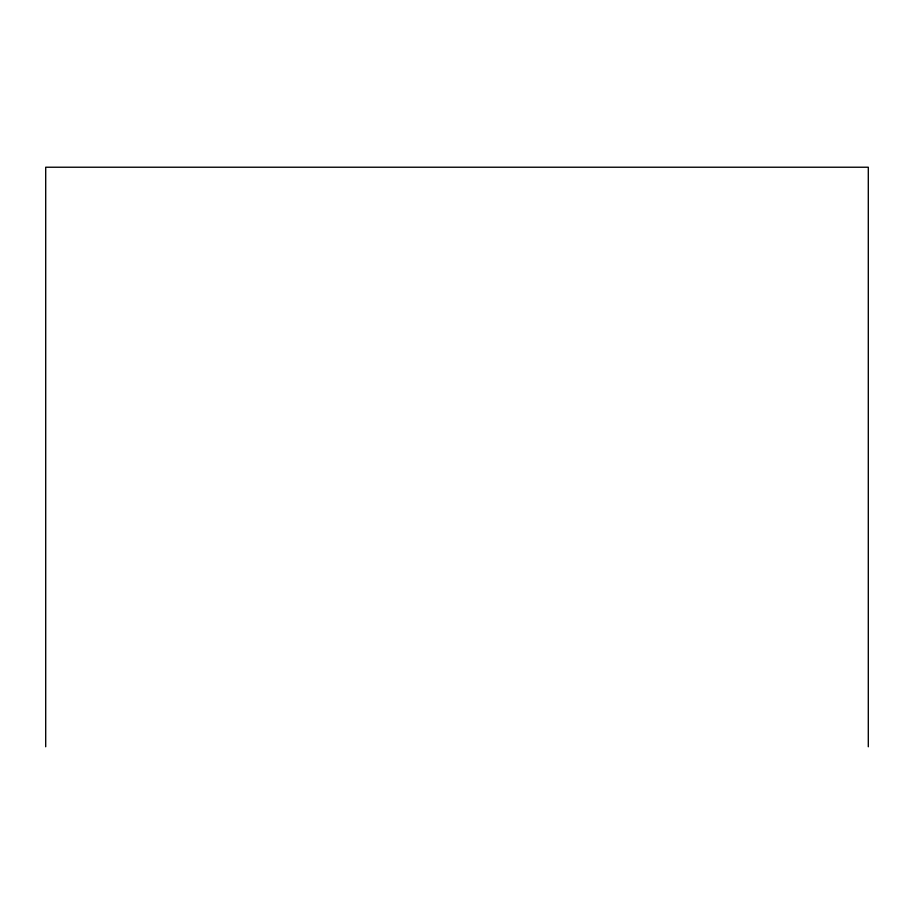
<?xml version="1.0" encoding="UTF-8"?>
<svg xmlns="http://www.w3.org/2000/svg" width="914" height="914" viewBox="0 0 914 914"><rect width="100%" height="100%" fill="white"/><g stroke="black" fill="none" stroke-linecap="round" stroke-linejoin="round"><path stroke-width="1.37" d="M868.3 746.772L868.3 167.228L45.7 167.228L45.7 746.772"/></g></svg>
